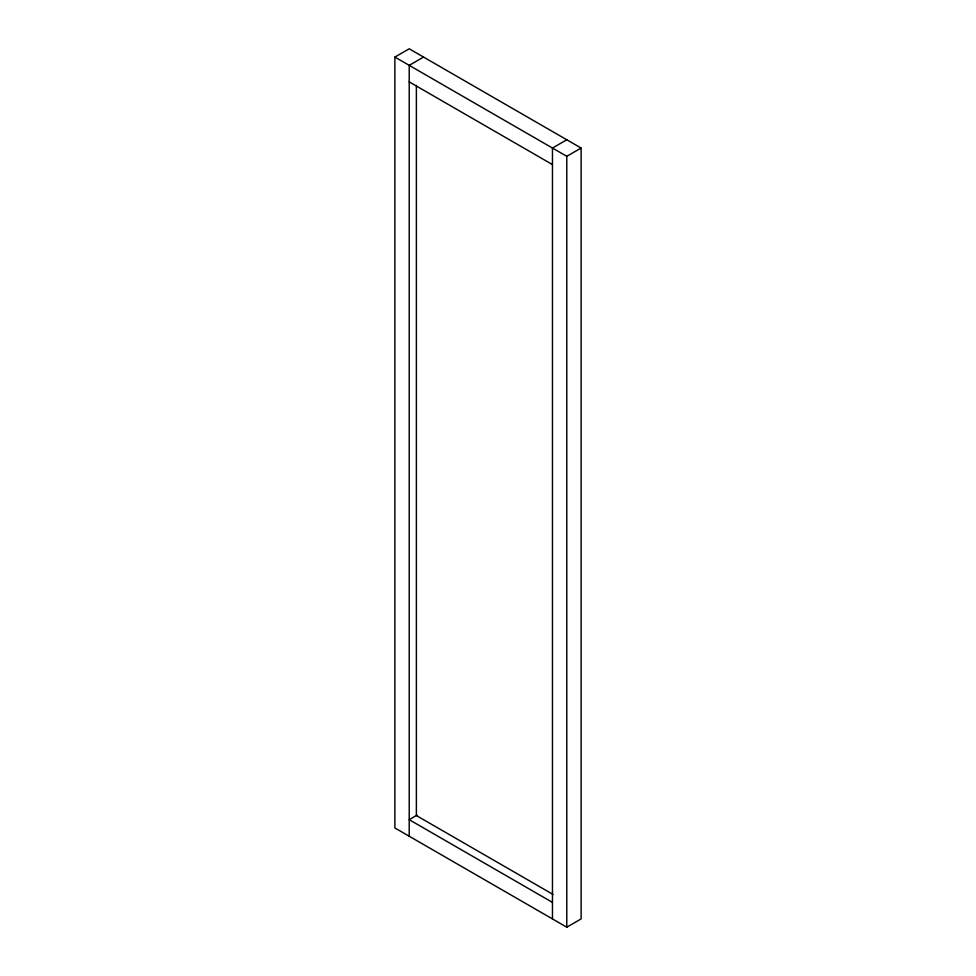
<?xml version="1.0" encoding="UTF-8"?>
<svg xmlns="http://www.w3.org/2000/svg" width="976" height="976" viewBox="0 0 976 976"><rect width="100%" height="100%" fill="white"/><g stroke="black" fill="none" stroke-linecap="round" stroke-linejoin="round"><path stroke-width="1.46" d="M394.877 57.072L409.212 48.8L581.123 148.047L581.123 918.928L566.788 927.2L394.877 827.953L394.877 57.072L566.788 156.319L581.123 148.047M423.535 57.072L409.212 65.343L409.212 836.212M566.788 139.788L552.465 148.047L552.465 918.928M417.02 815.167L409.212 819.681L552.465 902.385M409.212 81.886L552.465 164.59M553.063 894.455L416.374 815.546L416.374 85.376M566.788 156.319L566.788 927.2"/></g></svg>
